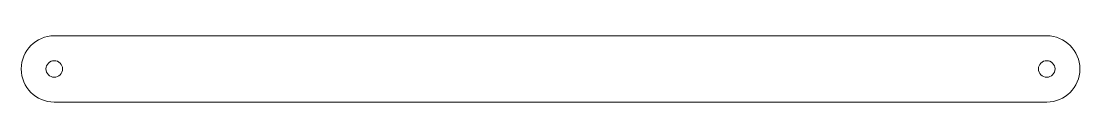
# Model space of a CAD drawing. Header units: inches. Extents: x 18 to 178, y 120 to 130.
import ezdxf

# ---------------------------------------------------------------- set-up
doc = ezdxf.new("R2010")
doc.units = ezdxf.units.IN
doc.header["$MEASUREMENT"] = 0
doc.layers.add('Layer 1', color=7, linetype='Continuous')

msp = doc.modelspace()

# ---------------------------------------------------------------- linework, layer by layer
at = {"layer": 'Layer 1', "color": 179, "lineweight": 9, "true_color": 0x1d1d1b}
for points, knots in [([(178.23, 124.67), (178.23, 121.9), (175.99, 119.67), (173.23, 119.67), (173.23, 119.67), (23.23, 119.67), (23.23, 119.67), (20.47, 119.67), (18.23, 121.9), (18.23, 124.67), (18.23, 124.67), (18.23, 124.67), (18.23, 124.67), (18.23, 127.43), (20.47, 129.67), (23.23, 129.67), (23.23, 129.67), (173.23, 129.67), (173.23, 129.67), (175.99, 129.67), (178.23, 127.43), (178.23, 124.67), (178.23, 124.67), (178.23, 124.67), (178.23, 124.67)], [0, 0, 0, 0, 1, 1, 1, 2, 2, 2, 3, 3, 3, 4, 4, 4, 5, 5, 5, 6, 6, 6, 7, 7, 7, 8, 8, 8, 8]), ([(23.23, 125.92), (22.54, 125.92), (21.98, 125.36), (21.98, 124.67), (21.98, 123.98), (22.54, 123.42), (23.23, 123.42), (23.92, 123.42), (24.48, 123.98), (24.48, 124.67), (24.48, 125.36), (23.92, 125.92), (23.23, 125.92)], [0, 0, 0, 0, 1, 1, 1, 2, 2, 2, 3, 3, 3, 4, 4, 4, 4]), ([(173.23, 125.92), (172.54, 125.92), (171.98, 125.36), (171.98, 124.67), (171.98, 123.98), (172.54, 123.42), (173.23, 123.42), (173.92, 123.42), (174.48, 123.98), (174.48, 124.67), (174.48, 125.36), (173.92, 125.92), (173.23, 125.92)], [0, 0, 0, 0, 1, 1, 1, 2, 2, 2, 3, 3, 3, 4, 4, 4, 4])]:
    msp.add_open_spline(points, degree=3, knots=knots, dxfattribs=at)

doc.saveas('drawing.dxf')
